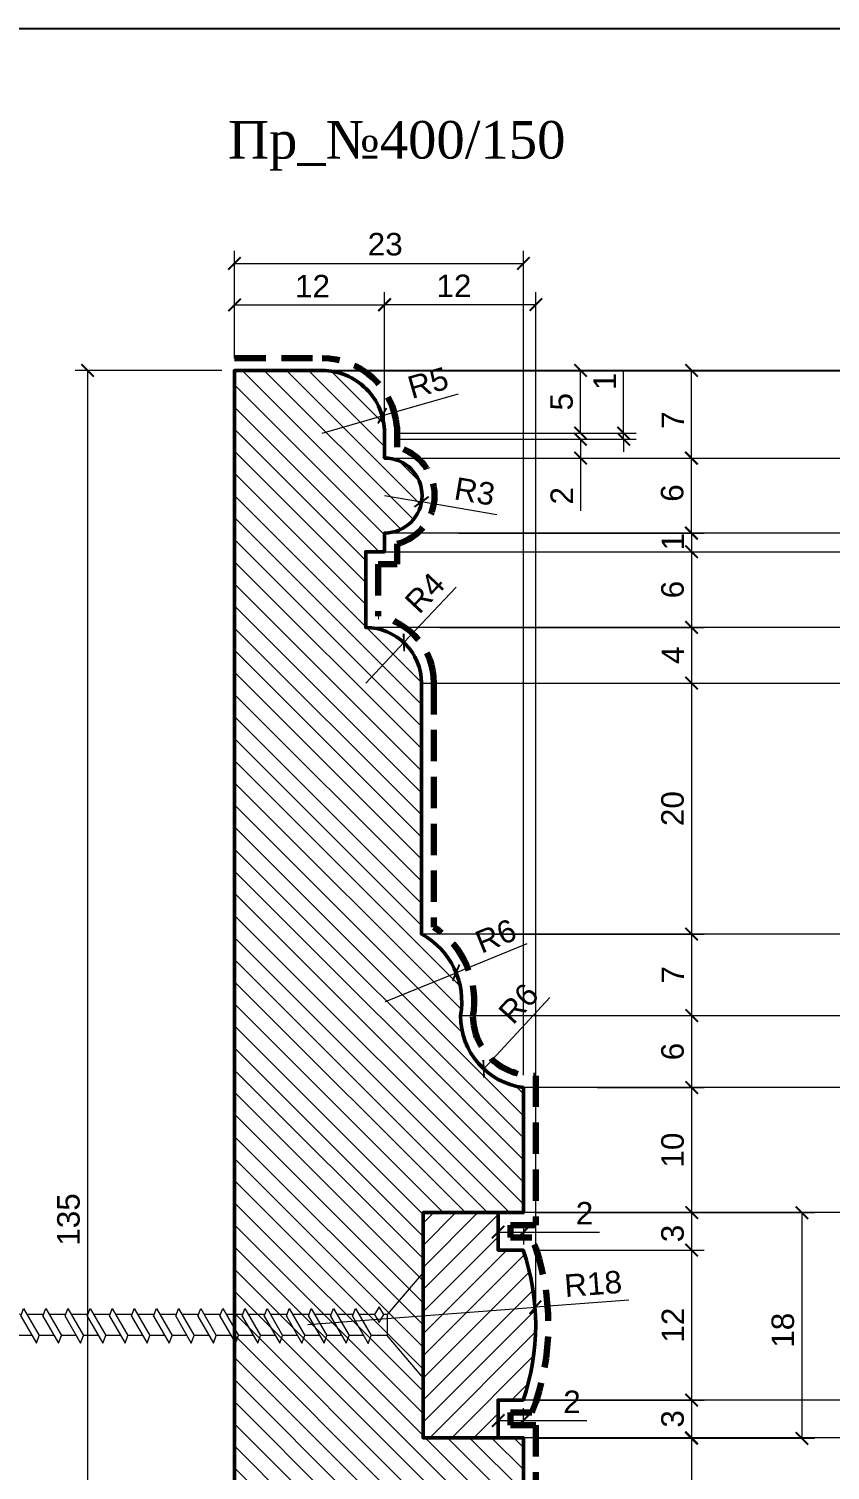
# Model space of a CAD drawing. Header units: inches. Extents: x 227 to 527, y 5081 to 5281.
# Drawn here: x 301.3 to 365.4, y 5166 to 5281.2 of the extents above; entities that cross this region are included whole.
import ezdxf

# ---------------------------------------------------------------- set-up
doc = ezdxf.new("R2010")
doc.units = ezdxf.units.IN
doc.header["$MEASUREMENT"] = 0
doc.linetypes.add('HIDDEN', pattern=[0.375, 0.25, -0.125])
doc.layers.add('Ferramenta', color=252, linetype='Continuous')
doc.layers.add('размеры в модели', color=7, linetype='Continuous')
doc.layers.add('Outside panel', color=7, linetype='Continuous', lineweight=18, true_color=0x7f5e57)
doc.layers.add('линия 15', color=7, linetype='Continuous', lineweight=15)
doc.layers.add('линия 50', color=1, linetype='Continuous', lineweight=140)
doc.styles.add('ELECT', font='times.ttf')
doc.styles.get("Standard").update_dxf_attribs({"font": 'arial.ttf'})
doc.dimstyles.new('M_1', dxfattribs={"dimtxt": 1.8, "dimasz": 1, "dimexe": 1, "dimexo": 1, "dimgap": 0.6, "dimtad": 1, "dimdec": 0, "dimdsep": 46, "dimtxsty": 'Standard', "dimblk": 'ARCHTICK', "dimcen": -5, "dimclrd": 7, "dimclre": 7, "dimclrt": 7, "dimadec": 0, "dimazin": 0, "dimtfac": 1, "dimtdec": 0, "dimtmove": 0, "dimatfit": 3, "dimfxl": 1, "dimtolj": 1, "dimtzin": 0, "dimlwd": 5, "dimlwe": 5, "dimarcsym": 0})

# ---------------------------------------------------------------- blocks, each defined once
blk = doc.blocks.new('_ArchTick')
at = {"color": 0, "linetype": 'ByBlock', "const_width": 0.15}
blk.add_lwpolyline([(-0.5, -0.5), (0.5, 0.5)], dxfattribs=at)
blk = doc.blocks.new('*D36')
at = {"layer": 'Defpoints', "color": 0, "ltscale": 1000, "transparency": 16777216}
for p in [(341.84, 5259.17), (329.74, 5246.9), (341.84, 5177.55)]:
    blk.add_point(p, dxfattribs=at)
at = {"layer": 'линия 15', "color": 7, "lineweight": 5, "ltscale": 1000, "transparency": 16777216}
for p, q in [((329.74, 5247.9), (329.74, 5260.17)), ((341.84, 5178.55), (341.84, 5260.17)), ((329.74, 5259.17), (341.84, 5259.17))]:
    blk.add_line(p, q, dxfattribs=at)
at = {"layer": 'линия 15', "color": 7, "lineweight": 5, "ltscale": 1000, "transparency": 16777216, "rotation": 180}
blk.add_blockref('_ArchTick', (329.74, 5259.17), dxfattribs=at)
at = {"layer": 'линия 15', "color": 7, "lineweight": 5, "ltscale": 1000, "transparency": 16777216}
blk.add_blockref('_ArchTick', (341.84, 5259.17), dxfattribs=at)
at = {"layer": 'линия 15', "color": 7, "ltscale": 1000, "transparency": 16777216, "insert": (335.29, 5260.67), "char_height": 1.8, "attachment_point": 5}
blk.add_mtext('\\A1;12', dxfattribs=at)
blk = doc.blocks.new('*D35')
at = {"layer": 'Defpoints', "color": 0, "ltscale": 1000, "transparency": 16777216}
for p in [(340.84, 5262.47), (317.74, 5253.9), (340.84, 5196.55)]:
    blk.add_point(p, dxfattribs=at)
at = {"layer": 'линия 15', "color": 7, "lineweight": 5, "ltscale": 1000, "transparency": 16777216}
for p, q in [((317.74, 5254.9), (317.74, 5263.47)), ((317.74, 5262.47), (340.84, 5262.47)), ((340.84, 5197.55), (340.84, 5263.47))]:
    blk.add_line(p, q, dxfattribs=at)
at = {"layer": 'линия 15', "color": 7, "lineweight": 5, "ltscale": 1000, "transparency": 16777216, "rotation": 180}
blk.add_blockref('_ArchTick', (317.74, 5262.47), dxfattribs=at)
at = {"layer": 'линия 15', "color": 7, "lineweight": 5, "ltscale": 1000, "transparency": 16777216}
blk.add_blockref('_ArchTick', (340.84, 5262.47), dxfattribs=at)
at = {"layer": 'линия 15', "color": 7, "ltscale": 1000, "transparency": 16777216, "insert": (329.79, 5263.99), "char_height": 1.8, "attachment_point": 5}
blk.add_mtext('\\A1;23', dxfattribs=at)
blk = doc.blocks.new('*D34')
at = {"layer": 'Defpoints', "color": 0, "ltscale": 1000, "transparency": 16777216}
for p in [(329.74, 5259.14), (317.74, 5253.9), (329.74, 5246.9)]:
    blk.add_point(p, dxfattribs=at)
at = {"layer": 'размеры в модели', "color": 7, "lineweight": 5, "ltscale": 1000, "transparency": 16777216}
for p, q in [((317.74, 5254.9), (317.74, 5260.14)), ((329.74, 5247.9), (329.74, 5260.14)), ((317.74, 5259.14), (329.74, 5259.14))]:
    blk.add_line(p, q, dxfattribs=at)
at = {"layer": 'размеры в модели', "color": 7, "lineweight": 5, "ltscale": 1000, "transparency": 16777216, "rotation": 180}
blk.add_blockref('_ArchTick', (317.74, 5259.14), dxfattribs=at)
at = {"layer": 'размеры в модели', "color": 7, "lineweight": 5, "ltscale": 1000, "transparency": 16777216}
blk.add_blockref('_ArchTick', (329.74, 5259.14), dxfattribs=at)
at = {"layer": 'размеры в модели', "color": 7, "ltscale": 1000, "transparency": 16777216, "insert": (323.98, 5260.65), "char_height": 1.8, "attachment_point": 5}
blk.add_mtext('\\A1;12', dxfattribs=at)
blk = doc.blocks.new('*D33')
at = {"layer": 'Defpoints', "color": 0, "ltscale": 1000, "transparency": 16777216}
for p in [(340.82, 5171.55), (340.84, 5168.55), (354.3, 5168.55)]:
    blk.add_point(p, dxfattribs=at)
at = {"layer": 'размеры в модели', "color": 7, "lineweight": 5, "ltscale": 1000, "transparency": 16777216}
for p, q in [((341.82, 5171.55), (355.3, 5171.55)), ((354.3, 5171.55), (354.3, 5168.55)), ((341.84, 5168.55), (355.3, 5168.55))]:
    blk.add_line(p, q, dxfattribs=at)
for p, rotation in [((354.3, 5171.55), 90), ((354.3, 5168.55), 270)]:
    blk.add_blockref('_ArchTick', p, dxfattribs=dict(at, rotation=rotation))
at = {"layer": 'размеры в модели', "color": 7, "ltscale": 1000, "transparency": 16777216, "insert": (352.78, 5170.05), "char_height": 1.8, "attachment_point": 5, "rotation": 90}
blk.add_mtext('\\A1;3', dxfattribs=at)
blk = doc.blocks.new('*D32')
at = {"layer": 'Defpoints', "color": 0, "ltscale": 1000, "transparency": 16777216}
for p in [(340.82, 5183.55), (340.82, 5171.55), (354.3, 5171.55)]:
    blk.add_point(p, dxfattribs=at)
at = {"layer": 'размеры в модели', "color": 7, "lineweight": 5, "ltscale": 1000, "transparency": 16777216}
for p, q in [((341.82, 5183.55), (355.3, 5183.55)), ((354.3, 5183.55), (354.3, 5171.55)), ((341.82, 5171.55), (355.3, 5171.55))]:
    blk.add_line(p, q, dxfattribs=at)
for p, rotation in [((354.3, 5183.55), 90), ((354.3, 5171.55), 270)]:
    blk.add_blockref('_ArchTick', p, dxfattribs=dict(at, rotation=rotation))
at = {"layer": 'размеры в модели', "color": 7, "ltscale": 1000, "transparency": 16777216, "insert": (352.8, 5177.55), "char_height": 1.8, "attachment_point": 5, "rotation": 90}
blk.add_mtext('\\A1;12', dxfattribs=at)
blk = doc.blocks.new('*D31')
at = {"layer": 'Defpoints', "color": 0, "ltscale": 1000, "transparency": 16777216}
for p in [(340.82, 5186.55), (340.82, 5183.55), (354.3, 5183.55)]:
    blk.add_point(p, dxfattribs=at)
at = {"layer": 'размеры в модели', "color": 7, "lineweight": 5, "ltscale": 1000, "transparency": 16777216}
for p, q in [((341.82, 5186.55), (355.3, 5186.55)), ((354.3, 5186.55), (354.3, 5183.55)), ((341.82, 5183.55), (355.3, 5183.55))]:
    blk.add_line(p, q, dxfattribs=at)
for p, rotation in [((354.3, 5186.55), 90), ((354.3, 5183.55), 270)]:
    blk.add_blockref('_ArchTick', p, dxfattribs=dict(at, rotation=rotation))
at = {"layer": 'размеры в модели', "color": 7, "ltscale": 1000, "transparency": 16777216, "insert": (352.78, 5184.88), "char_height": 1.8, "attachment_point": 5, "rotation": 90}
blk.add_mtext('\\A1;3', dxfattribs=at)
blk = doc.blocks.new('*D30')
at = {"layer": 'Defpoints', "color": 0, "ltscale": 1000, "transparency": 16777216}
for p in [(341.63, 5202.31), (337.67, 5198.04)]:
    blk.add_point(p, dxfattribs=at)
at = {"layer": 'размеры в модели', "color": 7, "lineweight": 5, "ltscale": 1000, "transparency": 16777216}
blk.add_line((342.97, 5203.75), (337.67, 5198.04), dxfattribs=at)
at = {"layer": 'размеры в модели', "color": 7, "lineweight": 5, "ltscale": 1000, "transparency": 16777216, "rotation": 227.1087796046342}
blk.add_blockref('_ArchTick', (337.67, 5198.04), dxfattribs=at)
at = {"layer": 'размеры в модели', "color": 7, "ltscale": 1000, "transparency": 16777216, "insert": (340.46, 5203.28), "char_height": 1.8, "attachment_point": 5, "rotation": 47.1088}
blk.add_mtext('\\A1;R6', dxfattribs=at)
blk = doc.blocks.new('*D29')
at = {"layer": 'Defpoints', "color": 0, "ltscale": 1000, "transparency": 16777216}
for p in [(335.46, 5205.74), (329.82, 5203.44)]:
    blk.add_point(p, dxfattribs=at)
at = {"layer": 'размеры в модели', "color": 7, "lineweight": 5, "ltscale": 1000, "transparency": 16777216}
for p in [(341.11, 5208.04), (329.82, 5203.44)]:
    blk.add_line(p, (335.46, 5205.74), dxfattribs=at)
at = {"layer": 'размеры в модели', "color": 7, "lineweight": 5, "ltscale": 1000, "transparency": 16777216, "rotation": 202.1672104804334}
blk.add_blockref('_ArchTick', (335.46, 5205.74), dxfattribs=at)
at = {"layer": 'размеры в модели', "color": 7, "ltscale": 1000, "transparency": 16777216, "insert": (338.64, 5208.67), "char_height": 1.8, "attachment_point": 5, "rotation": 22.1672}
blk.add_mtext('\\A1;R6', dxfattribs=at)
blk = doc.blocks.new('*D28')
at = {"layer": 'Defpoints', "color": 0, "ltscale": 1000, "transparency": 16777216}
for p in [(331.29, 5232.14), (328.24, 5228.9)]:
    blk.add_point(p, dxfattribs=at)
at = {"layer": 'размеры в модели', "color": 7, "lineweight": 5, "ltscale": 1000, "transparency": 16777216}
for p in [(335.46, 5236.58), (328.24, 5228.9)]:
    blk.add_line(p, (331.29, 5232.14), dxfattribs=at)
at = {"layer": 'размеры в модели', "color": 7, "lineweight": 5, "ltscale": 1000, "transparency": 16777216, "rotation": 226.7814663778282}
blk.add_blockref('_ArchTick', (331.29, 5232.14), dxfattribs=at)
at = {"layer": 'размеры в модели', "color": 7, "ltscale": 1000, "transparency": 16777216, "insert": (332.96, 5236.12), "char_height": 1.8, "attachment_point": 5, "rotation": 46.7815}
blk.add_mtext('\\A1;R4', dxfattribs=at)
blk = doc.blocks.new('*D27')
at = {"layer": 'Defpoints', "color": 0, "ltscale": 1000, "transparency": 16777216}
for p in [(329.74, 5243.9), (332.7, 5243.4)]:
    blk.add_point(p, dxfattribs=at)
at = {"layer": 'размеры в модели', "color": 7, "lineweight": 5, "ltscale": 1000, "transparency": 16777216}
for p in [(329.74, 5243.9), (338.71, 5242.37)]:
    blk.add_line(p, (332.7, 5243.4), dxfattribs=at)
at = {"layer": 'размеры в модели', "color": 7, "lineweight": 5, "ltscale": 1000, "transparency": 16777216, "rotation": 170.3665576563996}
blk.add_blockref('_ArchTick', (332.7, 5243.4), dxfattribs=at)
at = {"layer": 'размеры в модели', "color": 7, "ltscale": 1000, "transparency": 16777216, "insert": (336.95, 5244.22), "char_height": 1.8, "attachment_point": 5, "rotation": 350.3666}
blk.add_mtext('\\A1;R3', dxfattribs=at)
blk = doc.blocks.new('*D26')
at = {"layer": 'Defpoints', "color": 0, "ltscale": 1000, "transparency": 16777216}
for p in [(329.55, 5250.28), (324.74, 5248.9)]:
    blk.add_point(p, dxfattribs=at)
at = {"layer": 'размеры в модели', "color": 7, "lineweight": 5, "ltscale": 1000, "transparency": 16777216}
for p in [(335.62, 5252.02), (324.74, 5248.9)]:
    blk.add_line(p, (329.55, 5250.28), dxfattribs=at)
at = {"layer": 'размеры в модели', "color": 7, "lineweight": 5, "ltscale": 1000, "transparency": 16777216, "rotation": 196.0156745803956}
blk.add_blockref('_ArchTick', (329.55, 5250.28), dxfattribs=at)
at = {"layer": 'размеры в модели', "color": 7, "ltscale": 1000, "transparency": 16777216, "insert": (333.22, 5252.91), "char_height": 1.8, "attachment_point": 5, "rotation": 16.0157}
blk.add_mtext('\\A1;R5', dxfattribs=at)
blk = doc.blocks.new('*D25')
at = {"layer": 'Defpoints', "color": 0, "ltscale": 1000, "transparency": 16777216}
for p in [(340.84, 5168.5), (340.82, 5103.86), (354.28, 5103.86)]:
    blk.add_point(p, dxfattribs=at)
at = {"layer": 'размеры в модели', "color": 7, "lineweight": 5, "ltscale": 1000, "transparency": 16777216}
for p, q in [((341.84, 5168.5), (355.28, 5168.5)), ((354.28, 5168.5), (354.28, 5103.86)), ((341.82, 5103.86), (355.28, 5103.86))]:
    blk.add_line(p, q, dxfattribs=at)
for p, rotation in [((354.28, 5168.5), 90), ((354.28, 5103.86), 270)]:
    blk.add_blockref('_ArchTick', p, dxfattribs=dict(at, rotation=rotation))
at = {"layer": 'размеры в модели', "color": 7, "ltscale": 1000, "transparency": 16777216, "insert": (352.76, 5136.18), "char_height": 1.8, "attachment_point": 5, "rotation": 90}
blk.add_mtext('\\A1;65', dxfattribs=at)
blk = doc.blocks.new('*D24')
at = {"layer": 'Defpoints', "color": 0, "ltscale": 1000, "transparency": 16777216}
for p in [(340.84, 5186.55, 0), (340.84, 5168.5), (363.12, 5168.5)]:
    blk.add_point(p, dxfattribs=at)
at = {"layer": 'размеры в модели', "color": 7, "lineweight": 5, "ltscale": 1000, "transparency": 16777216}
for p, q in [((341.84, 5186.55), (364.12, 5186.55)), ((363.12, 5186.55), (363.12, 5168.5)), ((341.84, 5168.5), (364.12, 5168.5))]:
    blk.add_line(p, q, dxfattribs=at)
for p, rotation in [((363.12, 5186.55), 90), ((363.12, 5168.5), 270)]:
    blk.add_blockref('_ArchTick', p, dxfattribs=dict(at, rotation=rotation))
at = {"layer": 'размеры в модели', "color": 7, "ltscale": 1000, "transparency": 16777216, "insert": (361.6, 5177.14), "char_height": 1.8, "attachment_point": 5, "rotation": 90}
blk.add_mtext('\\A1;18', dxfattribs=at)
blk = doc.blocks.new('*D23')
at = {"layer": 'Defpoints', "color": 0, "ltscale": 1000, "transparency": 16777216}
for p in [(341.8, 5178.98), (323.61, 5177.6)]:
    blk.add_point(p, dxfattribs=at)
at = {"layer": 'размеры в модели', "color": 7, "lineweight": 5, "ltscale": 1000, "transparency": 16777216}
for p in [(349.28, 5179.55), (323.61, 5177.6)]:
    blk.add_line(p, (341.8, 5178.98), dxfattribs=at)
at = {"layer": 'размеры в модели', "color": 7, "lineweight": 5, "ltscale": 1000, "transparency": 16777216, "rotation": 184.3472440715631}
blk.add_blockref('_ArchTick', (341.8, 5178.98), dxfattribs=at)
at = {"layer": 'размеры в модели', "color": 7, "ltscale": 1000, "transparency": 16777216, "insert": (346.42, 5180.85), "char_height": 1.8, "attachment_point": 5, "rotation": 4.3472}
blk.add_mtext('\\A1;R18', dxfattribs=at)
blk = doc.blocks.new('*D22')
at = {"layer": 'Defpoints', "color": 0, "ltscale": 1000, "transparency": 16777216}
for p in [(340.84, 5169.92), (338.83, 5168.6), (340.84, 5168.6)]:
    blk.add_point(p, dxfattribs=at)
at = {"layer": 'размеры в модели', "color": 7, "lineweight": 5, "ltscale": 1000, "transparency": 16777216}
for p, q in [((338.83, 5169.6), (338.83, 5170.92)), ((340.84, 5169.6), (340.84, 5170.92)), ((338.83, 5169.92), (340.84, 5169.92)), ((340.84, 5169.92), (345.93, 5169.92))]:
    blk.add_line(p, q, dxfattribs=at)
at = {"layer": 'размеры в модели', "color": 7, "lineweight": 5, "ltscale": 1000, "transparency": 16777216, "rotation": 180}
blk.add_blockref('_ArchTick', (338.83, 5169.92), dxfattribs=at)
at = {"layer": 'размеры в модели', "color": 7, "lineweight": 5, "ltscale": 1000, "transparency": 16777216}
blk.add_blockref('_ArchTick', (340.84, 5169.92), dxfattribs=at)
at = {"layer": 'размеры в модели', "color": 7, "ltscale": 1000, "transparency": 16777216, "insert": (344.73, 5171.42), "char_height": 1.8, "attachment_point": 5}
blk.add_mtext('\\A1;2', dxfattribs=at)
blk = doc.blocks.new('*D21')
at = {"layer": 'Defpoints', "color": 0, "ltscale": 1000, "transparency": 16777216}
for p in [(338.83, 5186.6), (340.84, 5186.6), (340.84, 5184.99)]:
    blk.add_point(p, dxfattribs=at)
at = {"layer": 'размеры в модели', "color": 7, "lineweight": 5, "ltscale": 1000, "transparency": 16777216}
for p, q in [((338.83, 5185.6), (338.83, 5183.99)), ((340.84, 5185.6), (340.84, 5183.99)), ((338.83, 5184.99), (340.84, 5184.99)), ((340.84, 5184.99), (346.93, 5184.99))]:
    blk.add_line(p, q, dxfattribs=at)
at = {"layer": 'размеры в модели', "color": 7, "lineweight": 5, "ltscale": 1000, "transparency": 16777216, "rotation": 180}
blk.add_blockref('_ArchTick', (338.83, 5184.99), dxfattribs=at)
at = {"layer": 'размеры в модели', "color": 7, "lineweight": 5, "ltscale": 1000, "transparency": 16777216}
blk.add_blockref('_ArchTick', (340.84, 5184.99), dxfattribs=at)
at = {"layer": 'размеры в модели', "color": 7, "ltscale": 1000, "transparency": 16777216, "insert": (345.73, 5186.5), "char_height": 1.8, "attachment_point": 5}
blk.add_mtext('\\A1;2', dxfattribs=at)
blk = doc.blocks.new('*D20')
at = {"layer": 'Defpoints', "color": 0, "ltscale": 1000, "transparency": 16777216}
for p in [(329.74, 5248.4), (345.41, 5248.4), (329.74, 5246.9)]:
    blk.add_point(p, dxfattribs=at)
at = {"layer": 'размеры в модели', "color": 7, "lineweight": 5, "ltscale": 1000, "transparency": 16777216}
for p, q in [((330.74, 5248.4), (346.41, 5248.4)), ((345.41, 5248.4), (345.41, 5246.9)), ((330.74, 5246.9), (346.41, 5246.9)), ((345.41, 5246.9), (345.41, 5242.69))]:
    blk.add_line(p, q, dxfattribs=at)
for p, rotation in [((345.41, 5248.4), 90), ((345.41, 5246.9), 270)]:
    blk.add_blockref('_ArchTick', p, dxfattribs=dict(at, rotation=rotation))
at = {"layer": 'размеры в модели', "color": 7, "ltscale": 1000, "transparency": 16777216, "insert": (343.91, 5243.88), "char_height": 1.8, "attachment_point": 5, "rotation": 90}
blk.add_mtext('\\A1;2', dxfattribs=at)
blk = doc.blocks.new('*D19')
at = {"layer": 'Defpoints', "color": 0, "ltscale": 1000, "transparency": 16777216}
for p in [(329.74, 5248.9), (348.86, 5248.9), (329.74, 5248.4)]:
    blk.add_point(p, dxfattribs=at)
at = {"layer": 'размеры в модели', "color": 7, "lineweight": 5, "ltscale": 1000, "transparency": 16777216}
for p, q in [((348.86, 5248.9), (348.86, 5253.96)), ((330.74, 5248.9), (349.86, 5248.9)), ((348.86, 5248.4), (348.86, 5248.9)), ((330.74, 5248.4), (349.86, 5248.4)), ((348.86, 5248.4), (348.86, 5247.4))]:
    blk.add_line(p, q, dxfattribs=at)
for p, rotation in [((348.86, 5248.9), 270), ((348.86, 5248.4), 90)]:
    blk.add_blockref('_ArchTick', p, dxfattribs=dict(at, rotation=rotation))
at = {"layer": 'размеры в модели', "color": 7, "ltscale": 1000, "transparency": 16777216, "insert": (347.35, 5253.03), "char_height": 1.8, "attachment_point": 5, "rotation": 90}
blk.add_mtext('\\A1;1', dxfattribs=at)
blk = doc.blocks.new('*D18')
at = {"layer": 'Defpoints', "color": 0, "ltscale": 1000, "transparency": 16777216}
for p in [(329.74, 5253.9), (345.42, 5253.9), (329.71, 5248.89)]:
    blk.add_point(p, dxfattribs=at)
at = {"layer": 'размеры в модели', "color": 7, "lineweight": 5, "ltscale": 1000, "transparency": 16777216}
for p, q in [((330.74, 5253.9), (346.42, 5253.9)), ((345.42, 5248.89), (345.42, 5253.9)), ((330.71, 5248.89), (346.42, 5248.89))]:
    blk.add_line(p, q, dxfattribs=at)
for p, rotation in [((345.42, 5253.9), 90), ((345.42, 5248.89), 270)]:
    blk.add_blockref('_ArchTick', p, dxfattribs=dict(at, rotation=rotation))
at = {"layer": 'размеры в модели', "color": 7, "ltscale": 1000, "transparency": 16777216, "insert": (343.9, 5251.4), "char_height": 1.8, "attachment_point": 5, "rotation": 90}
blk.add_mtext('\\A1;5', dxfattribs=at)
blk = doc.blocks.new('*D17')
at = {"layer": 'Defpoints', "color": 0, "ltscale": 1000, "transparency": 16777216}
for p in [(334.66, 5246.9), (334.66, 5240.9), (354.27, 5240.9)]:
    blk.add_point(p, dxfattribs=at)
at = {"layer": 'размеры в модели', "color": 7, "lineweight": 5, "ltscale": 1000, "transparency": 16777216}
for p, q in [((335.66, 5246.9), (355.27, 5246.9)), ((354.27, 5246.9), (354.27, 5240.9)), ((335.66, 5240.9), (355.27, 5240.9))]:
    blk.add_line(p, q, dxfattribs=at)
for p, rotation in [((354.27, 5246.9), 90), ((354.27, 5240.9), 270)]:
    blk.add_blockref('_ArchTick', p, dxfattribs=dict(at, rotation=rotation))
at = {"layer": 'размеры в модели', "color": 7, "ltscale": 1000, "transparency": 16777216, "insert": (352.75, 5244.1), "char_height": 1.8, "attachment_point": 5, "rotation": 90}
blk.add_mtext('\\A1;6', dxfattribs=at)
blk = doc.blocks.new('*D16')
at = {"layer": 'Defpoints', "color": 0, "ltscale": 1000, "transparency": 16777216}
for p in [(345.75, 5196.55), (340.84, 5186.55), (354.3, 5186.55)]:
    blk.add_point(p, dxfattribs=at)
at = {"layer": 'размеры в модели', "color": 7, "lineweight": 5, "ltscale": 1000, "transparency": 16777216}
for p, q in [((346.75, 5196.55), (355.3, 5196.55)), ((354.3, 5196.55), (354.3, 5186.55)), ((341.84, 5186.55), (355.3, 5186.55))]:
    blk.add_line(p, q, dxfattribs=at)
for p, rotation in [((354.3, 5196.55), 90), ((354.3, 5186.55), 270)]:
    blk.add_blockref('_ArchTick', p, dxfattribs=dict(at, rotation=rotation))
at = {"layer": 'размеры в модели', "color": 7, "ltscale": 1000, "transparency": 16777216, "insert": (352.78, 5191.55), "char_height": 1.8, "attachment_point": 5, "rotation": 90}
blk.add_mtext('\\A1;10', dxfattribs=at)
blk = doc.blocks.new('*D15')
at = {"layer": 'Defpoints', "color": 0, "ltscale": 1000, "transparency": 16777216}
for p in [(340.72, 5202.31), (345.75, 5196.55), (354.3, 5196.55)]:
    blk.add_point(p, dxfattribs=at)
at = {"layer": 'размеры в модели', "color": 7, "lineweight": 5, "ltscale": 1000, "transparency": 16777216}
for p, q in [((341.72, 5202.31), (355.3, 5202.31)), ((354.3, 5202.31), (354.3, 5196.55)), ((346.75, 5196.55), (355.3, 5196.55))]:
    blk.add_line(p, q, dxfattribs=at)
for p, rotation in [((354.3, 5202.31), 90), ((354.3, 5196.55), 270)]:
    blk.add_blockref('_ArchTick', p, dxfattribs=dict(at, rotation=rotation))
at = {"layer": 'размеры в модели', "color": 7, "ltscale": 1000, "transparency": 16777216, "insert": (352.78, 5199.43), "char_height": 1.8, "attachment_point": 5, "rotation": 90}
blk.add_mtext('\\A1;6', dxfattribs=at)
blk = doc.blocks.new('*D14')
at = {"layer": 'Defpoints', "color": 0, "ltscale": 1000, "transparency": 16777216}
for p in [(337.6, 5208.82), (340.72, 5202.31), (354.3, 5202.31)]:
    blk.add_point(p, dxfattribs=at)
at = {"layer": 'размеры в модели', "color": 7, "lineweight": 5, "ltscale": 1000, "transparency": 16777216}
for p, q in [((338.6, 5208.82), (355.3, 5208.82)), ((354.3, 5208.82), (354.3, 5202.31)), ((341.72, 5202.31), (355.3, 5202.31))]:
    blk.add_line(p, q, dxfattribs=at)
for p, rotation in [((354.3, 5208.82), 90), ((354.3, 5202.31), 270)]:
    blk.add_blockref('_ArchTick', p, dxfattribs=dict(at, rotation=rotation))
at = {"layer": 'размеры в модели', "color": 7, "ltscale": 1000, "transparency": 16777216, "insert": (352.8, 5205.57), "char_height": 1.8, "attachment_point": 5, "rotation": 90}
blk.add_mtext('\\A1;7', dxfattribs=at)
blk = doc.blocks.new('*D13')
at = {"layer": 'Defpoints', "color": 0, "ltscale": 1000, "transparency": 16777216}
for p in [(337.6, 5228.9), (337.6, 5208.82), (354.3, 5208.82)]:
    blk.add_point(p, dxfattribs=at)
at = {"layer": 'размеры в модели', "color": 7, "lineweight": 5, "ltscale": 1000, "transparency": 16777216}
for p, q in [((338.6, 5228.9), (355.3, 5228.9)), ((354.3, 5228.9), (354.3, 5208.82)), ((338.6, 5208.82), (355.3, 5208.82))]:
    blk.add_line(p, q, dxfattribs=at)
for p, rotation in [((354.3, 5228.9), 90), ((354.3, 5208.82), 270)]:
    blk.add_blockref('_ArchTick', p, dxfattribs=dict(at, rotation=rotation))
at = {"layer": 'размеры в модели', "color": 7, "ltscale": 1000, "transparency": 16777216, "insert": (352.78, 5218.86), "char_height": 1.8, "attachment_point": 5, "rotation": 90}
blk.add_mtext('\\A1;20', dxfattribs=at)
blk = doc.blocks.new('*D12')
at = {"layer": 'Defpoints', "color": 0, "ltscale": 1000, "transparency": 16777216}
for p in [(333.16, 5233.35), (337.6, 5228.9), (354.3, 5228.9)]:
    blk.add_point(p, dxfattribs=at)
at = {"layer": 'размеры в модели', "color": 7, "lineweight": 5, "ltscale": 1000, "transparency": 16777216}
for p, q in [((334.16, 5233.35), (355.3, 5233.35)), ((354.3, 5233.35), (354.3, 5228.9)), ((338.6, 5228.9), (355.3, 5228.9))]:
    blk.add_line(p, q, dxfattribs=at)
for p, rotation in [((354.3, 5233.35), 90), ((354.3, 5228.9), 270)]:
    blk.add_blockref('_ArchTick', p, dxfattribs=dict(at, rotation=rotation))
at = {"layer": 'размеры в модели', "color": 7, "ltscale": 1000, "transparency": 16777216, "insert": (352.8, 5231.13), "char_height": 1.8, "attachment_point": 5, "rotation": 90}
blk.add_mtext('\\A1;4', dxfattribs=at)
blk = doc.blocks.new('*D11')
at = {"layer": 'Defpoints', "color": 0, "ltscale": 1000, "transparency": 16777216}
for p in [(334.66, 5239.4), (333.16, 5233.35), (354.3, 5233.35)]:
    blk.add_point(p, dxfattribs=at)
at = {"layer": 'размеры в модели', "color": 7, "lineweight": 5, "ltscale": 1000, "transparency": 16777216}
for p, q in [((335.66, 5239.4), (355.3, 5239.4)), ((354.3, 5239.4), (354.3, 5233.35)), ((334.16, 5233.35), (355.3, 5233.35))]:
    blk.add_line(p, q, dxfattribs=at)
for p, rotation in [((354.3, 5239.4), 90), ((354.3, 5233.35), 270)]:
    blk.add_blockref('_ArchTick', p, dxfattribs=dict(at, rotation=rotation))
at = {"layer": 'размеры в модели', "color": 7, "ltscale": 1000, "transparency": 16777216, "insert": (352.78, 5236.38), "char_height": 1.8, "attachment_point": 5, "rotation": 90}
blk.add_mtext('\\A1;6', dxfattribs=at)
blk = doc.blocks.new('*D10')
at = {"layer": 'Defpoints', "color": 0, "ltscale": 1000, "transparency": 16777216}
for p in [(334.66, 5240.9), (334.66, 5239.4), (354.3, 5239.4)]:
    blk.add_point(p, dxfattribs=at)
at = {"layer": 'размеры в модели', "color": 7, "lineweight": 5, "ltscale": 1000, "transparency": 16777216}
for p, q in [((335.66, 5240.9), (355.3, 5240.9)), ((354.3, 5240.9), (354.3, 5239.4)), ((335.66, 5239.4), (355.3, 5239.4))]:
    blk.add_line(p, q, dxfattribs=at)
for p, rotation in [((354.3, 5240.9), 90), ((354.3, 5239.4), 270)]:
    blk.add_blockref('_ArchTick', p, dxfattribs=dict(at, rotation=rotation))
at = {"layer": 'размеры в модели', "color": 7, "ltscale": 1000, "transparency": 16777216, "insert": (352.79, 5240.21), "char_height": 1.8, "attachment_point": 5, "rotation": 90}
blk.add_mtext('\\A1;1', dxfattribs=at)
blk = doc.blocks.new('*D9')
at = {"layer": 'Defpoints', "color": 0, "ltscale": 1000, "transparency": 16777216}
for p in [(317.74, 5253.9), (354.3, 5253.9), (334.66, 5246.9)]:
    blk.add_point(p, dxfattribs=at)
at = {"layer": 'размеры в модели', "color": 7, "lineweight": 5, "ltscale": 1000, "transparency": 16777216}
for p, q in [((318.74, 5253.9), (355.3, 5253.9)), ((354.3, 5246.9), (354.3, 5253.9)), ((335.66, 5246.9), (355.3, 5246.9))]:
    blk.add_line(p, q, dxfattribs=at)
for p, rotation in [((354.3, 5253.9), 90), ((354.3, 5246.9), 270)]:
    blk.add_blockref('_ArchTick', p, dxfattribs=dict(at, rotation=rotation))
at = {"layer": 'размеры в модели', "color": 7, "ltscale": 1000, "transparency": 16777216, "insert": (352.8, 5249.93), "char_height": 1.8, "attachment_point": 5, "rotation": 90}
blk.add_mtext('\\A1;7', dxfattribs=at)
blk = doc.blocks.new('*D4')
at = {"layer": 'Defpoints', "color": 0, "ltscale": 1000, "transparency": 16777216}
for p in [(317.74, 5253.9), (305.99, 5118.9), (317.74, 5118.9, 0)]:
    blk.add_point(p, dxfattribs=at)
at = {"layer": 'размеры в модели', "color": 7, "lineweight": 5, "ltscale": 1000, "transparency": 16777216}
for p, q in [((316.74, 5253.9), (304.99, 5253.9)), ((305.99, 5253.9), (305.99, 5118.9)), ((316.74, 5118.9), (304.99, 5118.9))]:
    blk.add_line(p, q, dxfattribs=at)
for p, rotation in [((305.99, 5253.9), 90), ((305.99, 5118.9), 270)]:
    blk.add_blockref('_ArchTick', p, dxfattribs=dict(at, rotation=rotation))
at = {"layer": 'размеры в модели', "color": 7, "ltscale": 1000, "transparency": 16777216, "insert": (304.47, 5186), "char_height": 1.8, "attachment_point": 5, "rotation": 90}
blk.add_mtext('\\A1;135', dxfattribs=at)
blk = doc.blocks.new('A$C62A60D15')
at = {"layer": 'Ferramenta', "color": 7, "lineweight": 5, "ltscale": 0.005}
for p, q in [((0, 0.696), (0.473, 0.139)), ((0, -0.696), (0, 0.696)), ((0.723, 0.241), (0.686, 0.139)), ((0.723, 0.241), (0.686, 0.139)), ((0.93, -0.117), (0.723, 0.241)), ((1.016, 0.24), (0.978, 0.139)), ((1.016, 0.24), (0.978, 0.139)), ((1.222, -0.117), (1.016, 0.24)), ((1.308, 0.24), (1.27, 0.138)), ((1.308, 0.24), (1.279, 0.163)), ((1.514, -0.118), (1.308, 0.24)), ((1.6, 0.24), (1.562, 0.138)), ((1.6, 0.24), (1.562, 0.138)), ((1.806, -0.118), (1.6, 0.24)), ((1.892, 0.24), (1.855, 0.138)), ((1.892, 0.24), (1.855, 0.138)), ((2.098, -0.118), (1.892, 0.24)), ((2.184, 0.24), (2.147, 0.138)), ((2.184, 0.24), (2.147, 0.138)), ((2.391, -0.118), (2.184, 0.24)), ((2.477, 0.239), (2.439, 0.138)), ((2.477, 0.239), (2.439, 0.138)), ((2.683, -0.118), (2.477, 0.239)), ((2.769, 0.239), (2.731, 0.137)), ((2.769, 0.239), (2.731, 0.137)), ((2.975, -0.119), (2.769, 0.239)), ((3.061, 0.239), (3.023, 0.137)), ((3.061, 0.239), (3.023, 0.137)), ((3.267, -0.119), (3.061, 0.239)), ((3.353, 0.239), (3.315, 0.137)), ((3.353, 0.239), (3.315, 0.137)), ((3.559, -0.119), (3.353, 0.239)), ((3.645, 0.239), (3.608, 0.137)), ((3.645, 0.239), (3.608, 0.137)), ((3.852, -0.119), (3.645, 0.239)), ((3.937, 0.238), (3.9, 0.137)), ((3.937, 0.238), (3.9, 0.137)), ((4.144, -0.119), (3.937, 0.238)), ((4.23, 0.238), (4.192, 0.136)), ((4.23, 0.238), (4.192, 0.136)), ((4.436, -0.119), (4.23, 0.238)), ((4.523, 0.238), (4.485, 0.136)), ((4.523, 0.238), (4.485, 0.136)), ((4.729, -0.12), (4.523, 0.238)), ((4.815, 0.238), (4.777, 0.136)), ((4.815, 0.238), (4.777, 0.136)), ((5.021, -0.12), (4.815, 0.238)), ((5.107, 0.238), (5.07, 0.136)), ((5.107, 0.238), (5.07, 0.136)), ((5.314, -0.12), (5.107, 0.238)), ((5.4, 0.238), (5.362, 0.136)), ((5.4, 0.238), (5.362, 0.136)), ((5.606, -0.12), (5.4, 0.238)), ((5.692, 0.237), (5.654, 0.136)), ((5.692, 0.237), (5.654, 0.136)), ((5.898, -0.12), (5.692, 0.237)), ((5.984, 0.237), (5.946, 0.135)), ((5.984, 0.237), (5.946, 0.135)), ((6.19, -0.121), (5.984, 0.237)), ((0.473, 0.139), (0.686, 0.139)), ((0.473, -0.139), (0.473, 0.139)), ((0.892, -0.219), (0.686, 0.139)), ((0.782, 0.139), (0.978, 0.139)), ((1.184, -0.219), (0.978, 0.139)), ((1.074, 0.138), (1.27, 0.138)), ((1.476, -0.219), (1.27, 0.138)), ((1.367, 0.138), (1.562, 0.138)), ((1.769, -0.22), (1.562, 0.138)), ((1.659, 0.138), (1.855, 0.138)), ((2.061, -0.22), (1.855, 0.138)), ((1.951, 0.138), (2.147, 0.138)), ((2.353, -0.22), (2.147, 0.138)), ((2.243, 0.138), (2.439, 0.138)), ((2.645, -0.22), (2.439, 0.138)), ((2.535, 0.138), (2.731, 0.137)), ((2.937, -0.22), (2.731, 0.137)), ((2.827, 0.137), (3.023, 0.137)), ((3.23, -0.221), (3.023, 0.137)), ((3.12, 0.137), (3.315, 0.137)), ((3.522, -0.221), (3.315, 0.137)), ((3.412, 0.137), (3.608, 0.137)), ((3.814, -0.221), (3.608, 0.137)), ((3.704, 0.137), (3.9, 0.137)), ((4.106, -0.221), (3.9, 0.137)), ((3.996, 0.137), (4.192, 0.136)), ((4.398, -0.221), (4.192, 0.136)), ((4.288, 0.136), (4.485, 0.136)), ((4.692, -0.222), (4.485, 0.136)), ((4.582, 0.136), (4.777, 0.136)), ((4.582, 0.136), (4.777, 0.136)), ((4.984, -0.222), (4.777, 0.136)), ((4.874, 0.136), (5.07, 0.136)), ((4.874, 0.136), (5.07, 0.136)), ((5.276, -0.222), (5.07, 0.136)), ((5.166, 0.136), (5.362, 0.136)), ((5.166, 0.136), (5.362, 0.136)), ((5.568, -0.222), (5.362, 0.136)), ((5.458, 0.136), (5.654, 0.136)), ((5.458, 0.136), (5.654, 0.136)), ((5.86, -0.222), (5.654, 0.136)), ((5.75, 0.135), (5.946, 0.135)), ((5.75, 0.135), (5.946, 0.135)), ((6.152, -0.222), (5.946, 0.135)), ((6.043, 0.135), (6.238, 0.135)), ((6.043, 0.135), (6.238, 0.135)), ((6.238, 0.135), (6.372, 0.135)), ((6.789, -0.004), (6.372, 0.135)), ((0, -0.696), (0.473, -0.139)), ((0.473, -0.139), (0.519, -0.139)), ((0.642, -0.14), (0.846, -0.14)), ((0.93, -0.117), (0.892, -0.219)), ((0.921, -0.14), (1.138, -0.14)), ((1.222, -0.117), (1.184, -0.219)), ((1.214, -0.14), (1.431, -0.14)), ((1.514, -0.118), (1.476, -0.219)), ((1.506, -0.14), (1.723, -0.14)), ((1.806, -0.118), (1.769, -0.22)), ((1.798, -0.14), (2.015, -0.14)), ((2.098, -0.118), (2.061, -0.22)), ((2.09, -0.14), (2.307, -0.141)), ((2.391, -0.118), (2.353, -0.22)), ((2.382, -0.141), (2.599, -0.141)), ((2.683, -0.118), (2.645, -0.22)), ((2.675, -0.141), (2.892, -0.141)), ((2.975, -0.119), (2.937, -0.22)), ((2.967, -0.141), (3.184, -0.141)), ((3.267, -0.119), (3.23, -0.221)), ((3.259, -0.141), (3.476, -0.141)), ((3.559, -0.119), (3.522, -0.221)), ((3.551, -0.141), (3.768, -0.142)), ((3.852, -0.119), (3.814, -0.221)), ((3.843, -0.142), (4.06, -0.142)), ((4.144, -0.119), (4.106, -0.221)), ((4.135, -0.142), (4.352, -0.142)), ((4.436, -0.119), (4.398, -0.221)), ((4.428, -0.142), (4.646, -0.142)), ((4.429, -0.142), (4.646, -0.142)), ((4.729, -0.12), (4.692, -0.222)), ((4.721, -0.142), (4.938, -0.142)), ((4.721, -0.142), (4.938, -0.142)), ((5.021, -0.12), (4.984, -0.222)), ((5.013, -0.142), (5.23, -0.142)), ((5.013, -0.142), (5.23, -0.142)), ((5.314, -0.12), (5.276, -0.222)), ((5.305, -0.142), (5.522, -0.143)), ((5.305, -0.142), (5.522, -0.143)), ((5.606, -0.12), (5.568, -0.222)), ((5.597, -0.143), (5.815, -0.143)), ((5.597, -0.143), (5.815, -0.143)), ((5.898, -0.12), (5.86, -0.222)), ((5.89, -0.143), (6.107, -0.143)), ((5.89, -0.143), (6.107, -0.143)), ((6.19, -0.121), (6.152, -0.222)), ((6.182, -0.143), (6.372, -0.143)), ((6.372, -0.143), (6.789, -0.004))]:
    blk.add_line(p, q, dxfattribs=at)
blk.add_lwpolyline([(0.58, -0.243), (0.642, -0.14), (0.58, -0.036), (0.519, -0.139)], close=True, dxfattribs=at)
for p in [(0.686, 0.139), (0.978, 0.139), (1.27, 0.138), (1.562, 0.138), (1.855, 0.138), (2.147, 0.138), (2.439, 0.138), (2.731, 0.137), (3.023, 0.137), (3.315, 0.137), (3.608, 0.137), (3.9, 0.137), (4.192, 0.136), (4.485, 0.136), (4.777, 0.136), (5.07, 0.136), (5.362, 0.136), (5.654, 0.136), (5.946, 0.135)]:
    blk.add_point(p, dxfattribs=at)

msp = doc.modelspace()

# ---------------------------------------------------------------- hatches: boundary and pattern name
at = {"layer": 'Outside panel', "ltscale": 1000}
h = msp.add_hatch(dxfattribs=at)
h.set_pattern_fill('ANSI31', color=256, scale=10, angle=90)
h.set_pattern_definition([(135, (-311435.5088, 95739.9097), (-0.8838834765, -0.8838834765), [])])
edge = h.paths.add_edge_path()
edge.add_line((317.74, 5118.9), (332.74, 5103.9))
edge.add_line((332.74, 5103.9), (340.84, 5103.9))
edge.add_line((340.84, 5103.9), (340.84, 5168.55))
edge.add_line((340.84, 5168.55), (332.82, 5168.55))
edge.add_line((332.82, 5168.55), (332.82, 5186.55))
edge.add_line((332.82, 5186.55), (340.84, 5186.55))
edge.add_line((340.84, 5186.55), (340.84, 5196.55))
edge.add_arc((341.63, 5202.31), 5.82, 180, 262.1697, ccw=False)
edge.add_arc((329.82, 5203.44), 6.1, 349.3365, 421.9071)
edge.add_line((332.69, 5208.82), (332.69, 5228.9))
edge.add_arc((328.24, 5228.9), 4.45, 0, 90)
edge.add_line((328.24, 5233.35), (328.24, 5239.4))
edge.add_line((328.24, 5239.4), (329.74, 5239.4))
edge.add_line((329.74, 5239.4), (329.74, 5240.9))
edge.add_arc((329.74, 5243.9), 3, 270, 450)
edge.add_line((329.74, 5246.9), (329.74, 5248.4))
edge.add_line((329.74, 5248.4), (329.74, 5248.9))
edge.add_arc((324.74, 5248.9), 5, 0, 90)
edge.add_line((324.74, 5253.9), (317.74, 5253.9))
edge.add_line((317.74, 5253.9), (317.74, 5118.9))
h = msp.add_hatch(dxfattribs=at)
h.set_pattern_fill('ANSI31', color=256, scale=10)
h.set_pattern_definition([(45, (-311435.5088, 95739.9097), (-0.8838834765, 0.8838834765), [])])
edge = h.paths.add_edge_path()
edge.add_line((332.82, 5186.55), (332.82, 5168.55))
edge.add_line((332.82, 5168.55), (338.82, 5168.55))
edge.add_line((338.82, 5168.55), (338.82, 5171.55))
edge.add_line((338.82, 5171.55), (340.82, 5171.55))
edge.add_arc((323.59, 5177.55), 18.24, 340.7983, 379.2017)
edge.add_line((340.82, 5183.55), (338.82, 5183.55))
edge.add_line((338.82, 5183.55), (338.82, 5186.55))
edge.add_line((338.82, 5186.55), (332.82, 5186.55))

# ---------------------------------------------------------------- linework, layer by layer
at = {"color": 7}
msp.add_line((317.74, 5253.9), (421.73, 5253.9), dxfattribs=at)
at = {"color": 7, "lineweight": 15, "ltscale": 1000}
for p, q in [((329.74, 5246.9), (426.73, 5246.9)), ((426.73, 5240.9), (329.74, 5240.9)), ((329.74, 5239.4), (426.73, 5239.4)), ((425.23, 5233.35), (328.24, 5233.35)), ((332.69, 5228.9), (429.68, 5228.9)), ((429.68, 5208.82), (332.69, 5208.82)), ((335.81, 5202.31), (432.8, 5202.31)), ((437.83, 5196.55), (340.82, 5196.55)), ((437.83, 5186.55), (340.82, 5186.55)), ((437.82, 5171.54, 0), (340.81, 5171.55, 0)), ((437.84, 5168.54), (340.84, 5168.55))]:
    msp.add_line(p, q, dxfattribs=at)
at = {"color": 6, "ltscale": 1000}
msp.add_lwpolyline([(227.49, 5081.23), (527.49, 5081.23), (527.49, 5281.23), (227.49, 5281.23)], close=True, dxfattribs=at)
at = {"lineweight": 50, "elevation": 0}
msp.add_lwpolyline([(317.74, 5118.9), (317.74, 5253.9), (324.74, 5253.9, -0.414214), (329.74, 5248.9), (329.74, 5248.9), (329.74, 5248.9), (329.74, 5248.4), (329.74, 5248.4), (329.74, 5246.9, -1), (329.74, 5240.9), (329.74, 5239.4), (328.24, 5239.4), (328.24, 5233.35, -0.414214), (332.69, 5228.9), (332.69, 5208.82, -0.327675), (335.81, 5202.31, 0.374729), (340.84, 5196.55), (340.84, 5186.55), (332.82, 5186.55), (332.82, 5168.55), (340.84, 5168.55), (340.84, 5103.9)], format="xyb", dxfattribs=at)
at = {"lineweight": 50}
msp.add_lwpolyline([(332.82, 5186.55), (332.82, 5168.55), (338.82, 5168.55), (338.82, 5171.55), (340.82, 5171.55, 0.169153), (340.82, 5183.55), (338.82, 5183.55), (338.82, 5186.55)], format="xyb", close=True, dxfattribs=at)
at = {"layer": 'линия 50', "color": 1, "linetype": 'HIDDEN', "ltscale": 10, "true_color": 0xff0909, "elevation": 0}
msp.add_lwpolyline([(317.74, 5254.9), (324.74, 5254.9, -0.389983), (330.72, 5249.4), (330.74, 5249.4), (330.74, 5247.77, -0.774597), (330.74, 5240.03), (330.74, 5238.4), (329.24, 5238.4), (329.24, 5234.26, -0.361117), (333.69, 5228.9), (333.69, 5209.39, -0.299964), (336.81, 5202.23, 0.421601), (341.84, 5197.5), (341.84, 5185.55), (339.82, 5185.55)], format="xyb", dxfattribs=at)
at = {"layer": 'линия 50', "color": 1, "linetype": 'HIDDEN', "ltscale": 10, "true_color": 0xff0909}
msp.add_lwpolyline([(339.82, 5169.55), (339.82, 5170.55), (341.52, 5170.55, 0.188337), (341.52, 5184.55), (339.82, 5184.55), (339.82, 5185.55)], format="xyb", dxfattribs=at)
at = {"layer": 'линия 50', "color": 1, "linetype": 'HIDDEN', "ltscale": 10, "true_color": 0xff0909, "elevation": 0}
msp.add_lwpolyline([(339.82, 5169.55), (341.84, 5169.55), (341.84, 5103.86)], dxfattribs=at)

# ---------------------------------------------------------------- block references
at = {"layer": 'Ferramenta', "xscale": 6.054186600027606, "yscale": 6.054186600027606, "zscale": 6.054186600027606, "rotation": 180.0000000000001}
msp.add_blockref('A$C62A60D15', (332.82, 5177.55), dxfattribs=at)

# ---------------------------------------------------------------- texts
at = {"color": 7, "ltscale": 1000, "style": 'ELECT'}
msp.add_text('Пр_№400/150', height=3, dxfattribs=at).set_placement((317.23, 5270.85))

# ---------------------------------------------------------------- dimensions: what is measured, and where the dimension line sits
at = {"layer": 'линия 15', "color": 1, "ltscale": 1000, "true_color": 0xff0909}
for base, p1, p2, picture, middle in [((340.84, 5262.47), (317.74, 5253.9), (340.84, 5196.55), '*D35', (329.79, 5262.47)), ((341.84, 5259.17), (329.74, 5246.9), (341.84, 5177.55), '*D36', (335.29, 5259.17))]:
    dim = msp.add_linear_dim(base=base, p1=p1, p2=p2, dimstyle='M_1', dxfattribs=at)
    dim.commit()
    dim.dimension.update_dxf_attribs({"geometry": picture, "text_midpoint": middle, "dimtype": 128})
at = {"layer": 'размеры в модели', "color": 5, "ltscale": 1000}
for base, p1, p2, picture, middle in [((329.74, 5259.14), (317.74, 5253.9), (329.74, 5246.9), '*D34', (323.98, 5259.14)), ((340.84, 5184.99, 0), (338.83, 5186.6, 0), (340.84, 5186.6, 0), '*D21', (345.73, 5184.99, 0)), ((340.84, 5169.92, 0), (338.83, 5168.6, 0), (340.84, 5168.6, 0), '*D22', (344.73, 5169.92, 0))]:
    dim = msp.add_linear_dim(base=base, p1=p1, p2=p2, dimstyle='M_1', dxfattribs=at)
    dim.commit()
    dim.dimension.update_dxf_attribs({"geometry": picture, "text_midpoint": middle, "dimtype": 128})
for base, p1, p2, picture, middle in [((305.99, 5118.9), (317.74, 5253.9), (317.74, 5118.9, 0), '*D4', (305.99, 5186)), ((354.3, 5253.9), (334.66, 5246.9), (317.74, 5253.9), '*D9', (354.3, 5249.93)), ((345.42, 5253.9), (329.71, 5248.89), (329.74, 5253.9), '*D18', (345.42, 5251.4)), ((348.85708836, 5248.90149893), (329.73886785, 5248.40149893), (329.73893547, 5248.90149893), '*D19', (348.85708836, 5253.02702164)), ((345.41451, 5248.4015), (329.73894, 5246.90149), (329.73894, 5248.4015), '*D20', (345.41451, 5243.88368)), ((354.27, 5240.9), (334.66, 5246.9), (334.66, 5240.9), '*D17', (354.27, 5244.1)), ((354.29529, 5239.4015), (334.65504, 5240.90149), (334.65504, 5239.4015), '*D10', (354.29529, 5240.21313)), ((354.3, 5183.55), (340.82, 5186.55), (340.82, 5183.55), '*D31', (354.3, 5184.88)), ((363.12, 5168.5), (340.84, 5186.55, 0), (340.84, 5168.5), '*D24', (363.12, 5177.14))]:
    dim = msp.add_linear_dim(base=base, p1=p1, p2=p2, angle=90, dimstyle='M_1', dxfattribs=at)
    dim.commit()
    dim.dimension.update_dxf_attribs({"geometry": picture, "text_midpoint": middle, "dimtype": 128})
for center, mpoint, picture, middle in [((324.74, 5248.9, 0), (329.55, 5250.28, 0), '*D26', (333.64, 5251.45, 0)), ((341.63, 5202.31, 0), (337.67, 5198.04, 0), '*D30', (341.57, 5202.25, 0))]:
    dim = msp.add_radius_dim(center=center, mpoint=mpoint, dimstyle='M_1', dxfattribs=at)
    dim.commit()
    dim.dimension.update_dxf_attribs({"geometry": picture, "text_midpoint": middle, "dimtype": 132})
for center, mpoint, picture, middle in [((329.74, 5243.9, 0), (332.7, 5243.4, 0), '*D27', (336.95, 5244.22, 0)), ((328.24, 5228.9, 0), (331.29, 5232.14, 0), '*D28', (332.96, 5236.12, 0)), ((329.82, 5203.44, 0), (335.46, 5205.74, 0), '*D29', (338.64, 5208.67, 0)), ((323.61, 5177.6, 0), (341.8, 5178.98, 0), '*D23', (346.42, 5180.85, 0))]:
    dim = msp.add_radius_dim(center=center, mpoint=mpoint, dimstyle='M_1', dxfattribs=at)
    dim.commit()
    dim.dimension.update_dxf_attribs({"geometry": picture, "text_midpoint": middle})
for base, p1, p2, picture, middle in [((354.3, 5233.35), (334.66, 5239.4), (333.16, 5233.35), '*D11', (352.78, 5236.38)), ((354.3, 5228.9), (333.16, 5233.35), (337.6, 5228.9), '*D12', (352.8, 5231.13)), ((354.3, 5208.82), (337.6, 5228.9), (337.6, 5208.82), '*D13', (352.78, 5218.86)), ((354.3, 5202.31), (337.6, 5208.82), (340.72, 5202.31), '*D14', (352.8, 5205.57)), ((354.3, 5196.55), (340.72, 5202.31), (345.75, 5196.55), '*D15', (352.78, 5199.43)), ((354.3, 5186.55), (345.75, 5196.55), (340.84, 5186.55), '*D16', (352.78, 5191.55)), ((354.3, 5171.55), (340.82, 5183.55), (340.82, 5171.55), '*D32', (352.8, 5177.55)), ((354.3, 5168.55), (340.82, 5171.55), (340.84, 5168.55), '*D33', (352.78, 5170.05)), ((354.28, 5103.86), (340.84, 5168.5), (340.82, 5103.86), '*D25', (352.76, 5136.18))]:
    dim = msp.add_linear_dim(base=base, p1=p1, p2=p2, angle=90, dimstyle='M_1', dxfattribs=at)
    dim.commit()
    dim.dimension.update_dxf_attribs({"geometry": picture, "text_midpoint": middle})

doc.saveas('drawing.dxf')
